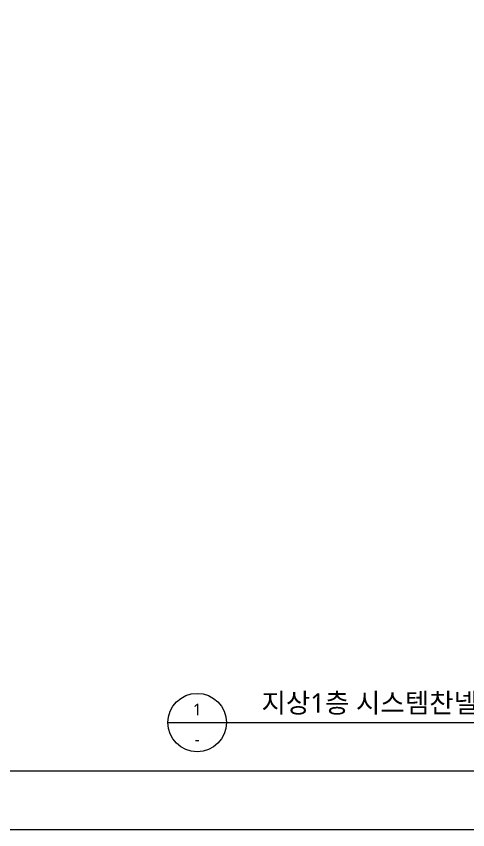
# Model space of a CAD drawing. Header units: millimetres. Extents: x 61566 to 504600, y -69328 to 118800.
# Drawn here: x 218863 to 251315, y 0 to 58459 of the extents above; entities that cross this region are included whole.
import ezdxf
from ezdxf.enums import TextEntityAlignment as Align

# ---------------------------------------------------------------- set-up
doc = ezdxf.new("R2010")
doc.units = ezdxf.units.MM
doc.header["$LTSCALE"] = 200
doc.layers.get('DEFPOINTS').update_dxf_attribs({"color": 137})
doc.layers.add('AA-MKXS', color=3, linetype='Continuous')
doc.layers.add('WALL-D', color=3, linetype='Continuous')
doc.styles.add('스타일1', font='malgun.ttf')

# ---------------------------------------------------------------- blocks, each defined once
blk = doc.blocks.new('sheet-line')
at = {"layer": 'DEFPOINTS'}
blk.add_lwpolyline([(168200, -356400), (0, -356400), (0, -237600), (168200, -237600)], close=True, dxfattribs=at)

msp = doc.modelspace()

# ---------------------------------------------------------------- linework, layer by layer
at = {"layer": 'AA-MKXS', "color": 7}
msp.add_line((229766.5, 7700), (260629.9, 7700), dxfattribs=at)
msp.add_circle((231866.6, 7700), 2100.1, dxfattribs=at)
at = {"layer": 'DEFPOINTS'}
msp.add_lwpolyline([(177500, 114600), (314900, 114600), (314900, 4200), (177500, 4200)], close=True, dxfattribs=at)
msp.add_lwpolyline([(177500, 114600), (314900, 114600), (314900, 4200), (177500, 4200)], close=True, dxfattribs=at)

# ---------------------------------------------------------------- block references
at = {"layer": 'WALL-D'}
msp.add_blockref('sheet-line', (168200, 356400), dxfattribs=at)
msp.add_blockref('sheet-line', (168200, 356400), dxfattribs=at)

# ---------------------------------------------------------------- texts
at = {"layer": 'AA-MKXS', "linetype": 'Continuous', "style": '스타일1'}
msp.add_text('지상1층 시스템찬넬 평면도', height=1400, dxfattribs=at).set_placement((236487, 8409.3))
msp.add_text('1', height=840, dxfattribs=at).set_placement((231873.8, 8224), align=Align.CENTER)
at = {"layer": 'AA-MKXS', "style": '스타일1'}
msp.add_text('-', height=840, dxfattribs=at).set_placement((231866.6, 6499.4), align=Align.MIDDLE)

doc.saveas('drawing.dxf')
